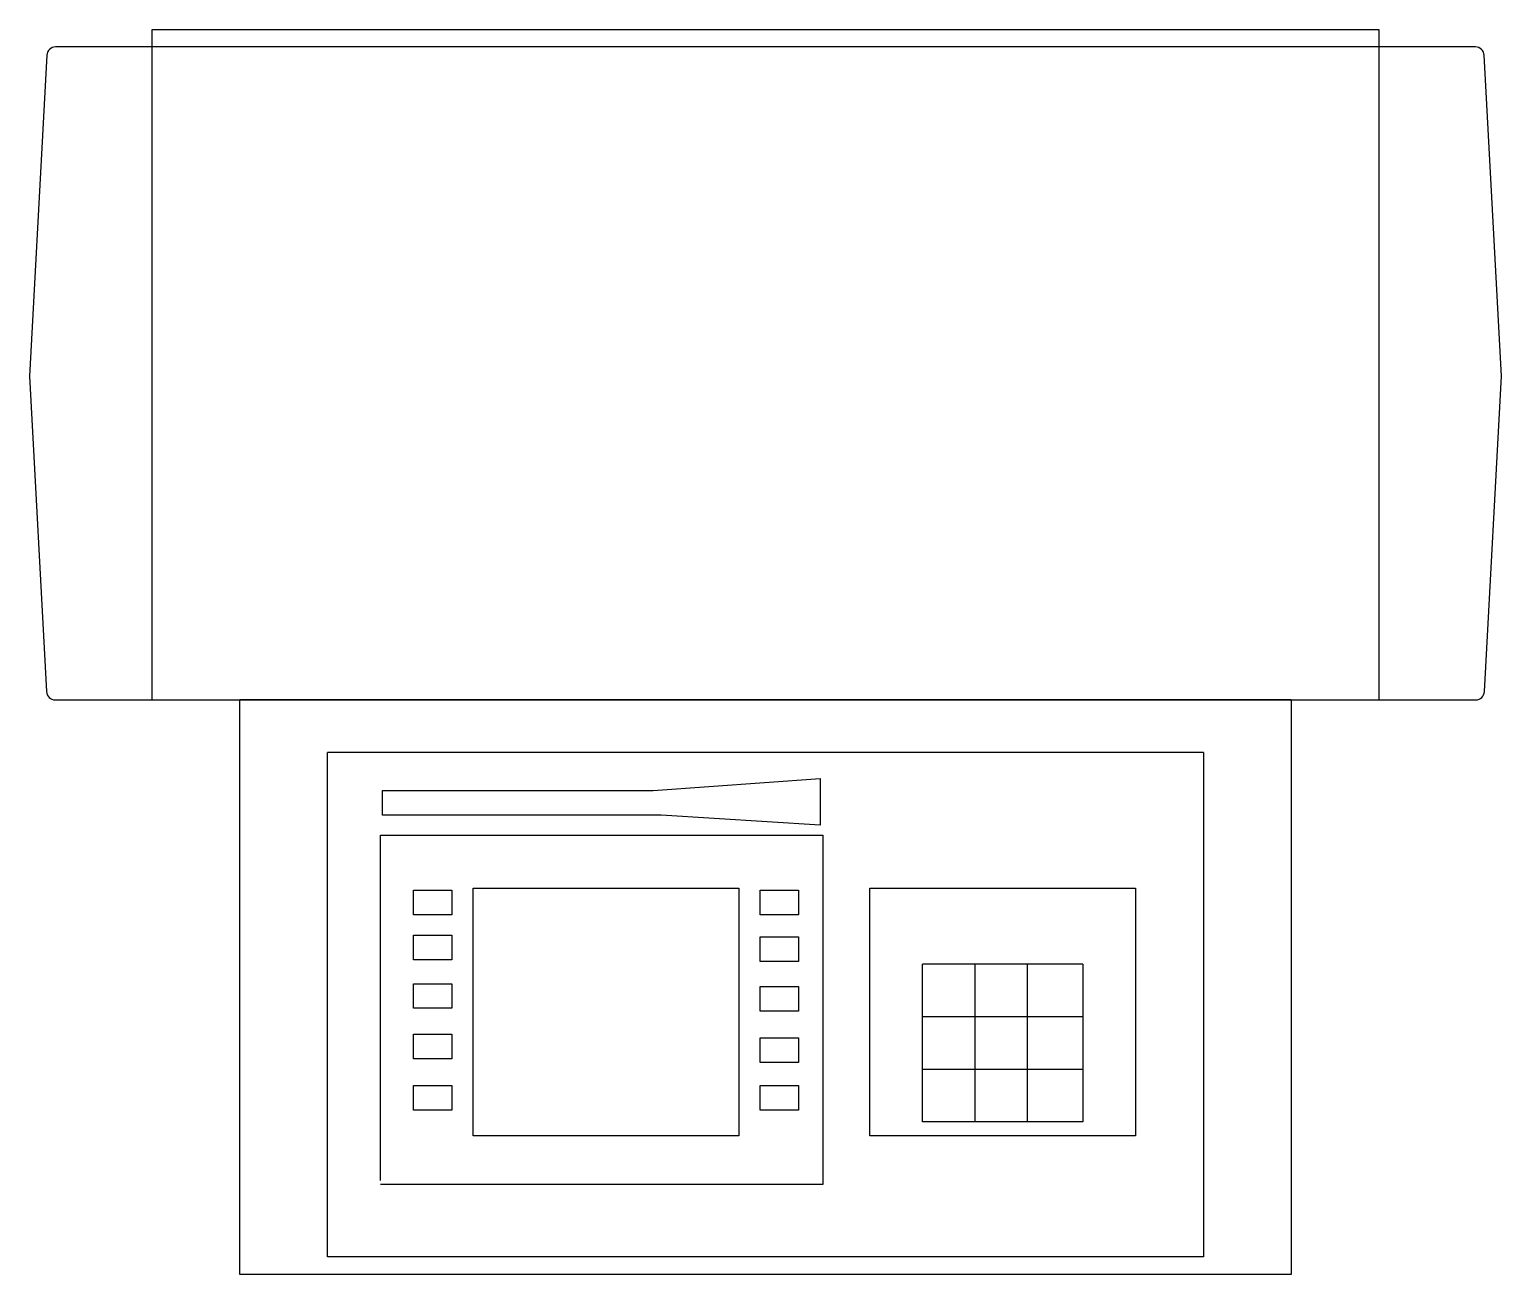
# Model space of a CAD drawing. Extents: x 137.982 to 138.822, y 99.937 to 100.647.
import ezdxf

# ---------------------------------------------------------------- set-up
doc = ezdxf.new("R2010")
doc.units = 0
doc.layers.get('0').update_dxf_attribs({"linetype": 'CONTINUOUS'})

# ---------------------------------------------------------------- blocks, each defined once
blk = doc.blocks.new('M-TEX')
for p, q in [((0.6, 0.32769), (0, 0.32769)), ((0, 0), (0, 0.32769)), ((0.6, 0.32769), (0.6, 0)), ((0.55, 0.29769), (0.05, 0.29769)), ((0.05, 0.01), (0.05, 0.29769)), ((0.55, 0.29769), (0.55, 0.01)), ((0.38958, 0.08699), (0.38958, 0.17699)), ((0.48116, 0.17699), (0.38958, 0.17699)), ((0.41958, 0.08699), (0.41958, 0.17699)), ((0.44958, 0.08699), (0.44958, 0.17699)), ((0.48116, 0.17699), (0.48116, 0.08699)), ((0.48116, 0.14699), (0.38958, 0.14699)), ((0.48116, 0.11699), (0.38958, 0.11699)), ((0.48116, 0.08699), (0.38958, 0.08699)), ((0.55, 0.01), (0.05, 0.01)), ((0.6, 0), (0, 0))]:
    blk.add_line(p, q)
for points in [[(0.08143, 0.26201), (0.08143, 0.27594), (0.23587, 0.27594), (0.3311, 0.2829), (0.3311, 0.2562), (0.24053, 0.26201), (0.08143, 0.26201)], [(0.0803, 0.05361), (0.0803, 0.25046), (0.33264, 0.25046), (0.33264, 0.05127), (0.0803, 0.05127)], [(0.09912, 0.21921), (0.12102, 0.21921), (0.12102, 0.20519), (0.09912, 0.20519), (0.09912, 0.21921)], [(0.13316, 0.22038), (0.28475, 0.22038), (0.28475, 0.07902), (0.13316, 0.07902), (0.13316, 0.22038)], [(0.29701, 0.21921), (0.31892, 0.21921), (0.31892, 0.20519), (0.29701, 0.20519), (0.29701, 0.21921)], [(0.35958, 0.22038), (0.51116, 0.22038), (0.51116, 0.07902), (0.35958, 0.07902), (0.35958, 0.22038)], [(0.09912, 0.19353), (0.12102, 0.19353), (0.12102, 0.17951), (0.09912, 0.17951), (0.09912, 0.19353)], [(0.29701, 0.19251), (0.31892, 0.19251), (0.31892, 0.17849), (0.29701, 0.17849), (0.29701, 0.19251)], [(0.09912, 0.16582), (0.12102, 0.16582), (0.12102, 0.1518), (0.09912, 0.1518), (0.09912, 0.16582)], [(0.29701, 0.16426), (0.31892, 0.16426), (0.31892, 0.15024), (0.29701, 0.15024), (0.29701, 0.16426)], [(0.09912, 0.13702), (0.12102, 0.13702), (0.12102, 0.123), (0.09912, 0.123), (0.09912, 0.13702)], [(0.29701, 0.13493), (0.31892, 0.13493), (0.31892, 0.12091), (0.29701, 0.12091), (0.29701, 0.13493)], [(0.09912, 0.10776), (0.12102, 0.10776), (0.12102, 0.09374), (0.09912, 0.09374), (0.09912, 0.10776)], [(0.29701, 0.10776), (0.31892, 0.10776), (0.31892, 0.09374), (0.29701, 0.09374), (0.29701, 0.10776)]]:
    blk.add_lwpolyline(points)
blk = doc.blocks.new('M-LDBBTS')
blk.add_lwpolyline([(-0.35, -0.02228), (-0.35, 0.36003), (0.35, 0.36003), (0.35, -0.02228)])
blk.add_lwpolyline([(0.41009, 0.3453, 0.398455), (0.4051, 0.35003), (-0.4051, 0.35003, 0.398455), (-0.41009, 0.3453), (-0.42, 0.16237), (-0.41026, -0.01755, 0.398455), (-0.40526, -0.02228), (0.40526, -0.02228, 0.398455), (0.41026, -0.01755), (0.42, 0.16237)], format="xyb", close=True)
blk.add_blockref('M-TEX', (-0.3, -0.34997))

msp = doc.modelspace()

# ---------------------------------------------------------------- block references
msp.add_blockref('M-LDBBTS', (138.40161, 100.28674))

doc.saveas('drawing.dxf')
